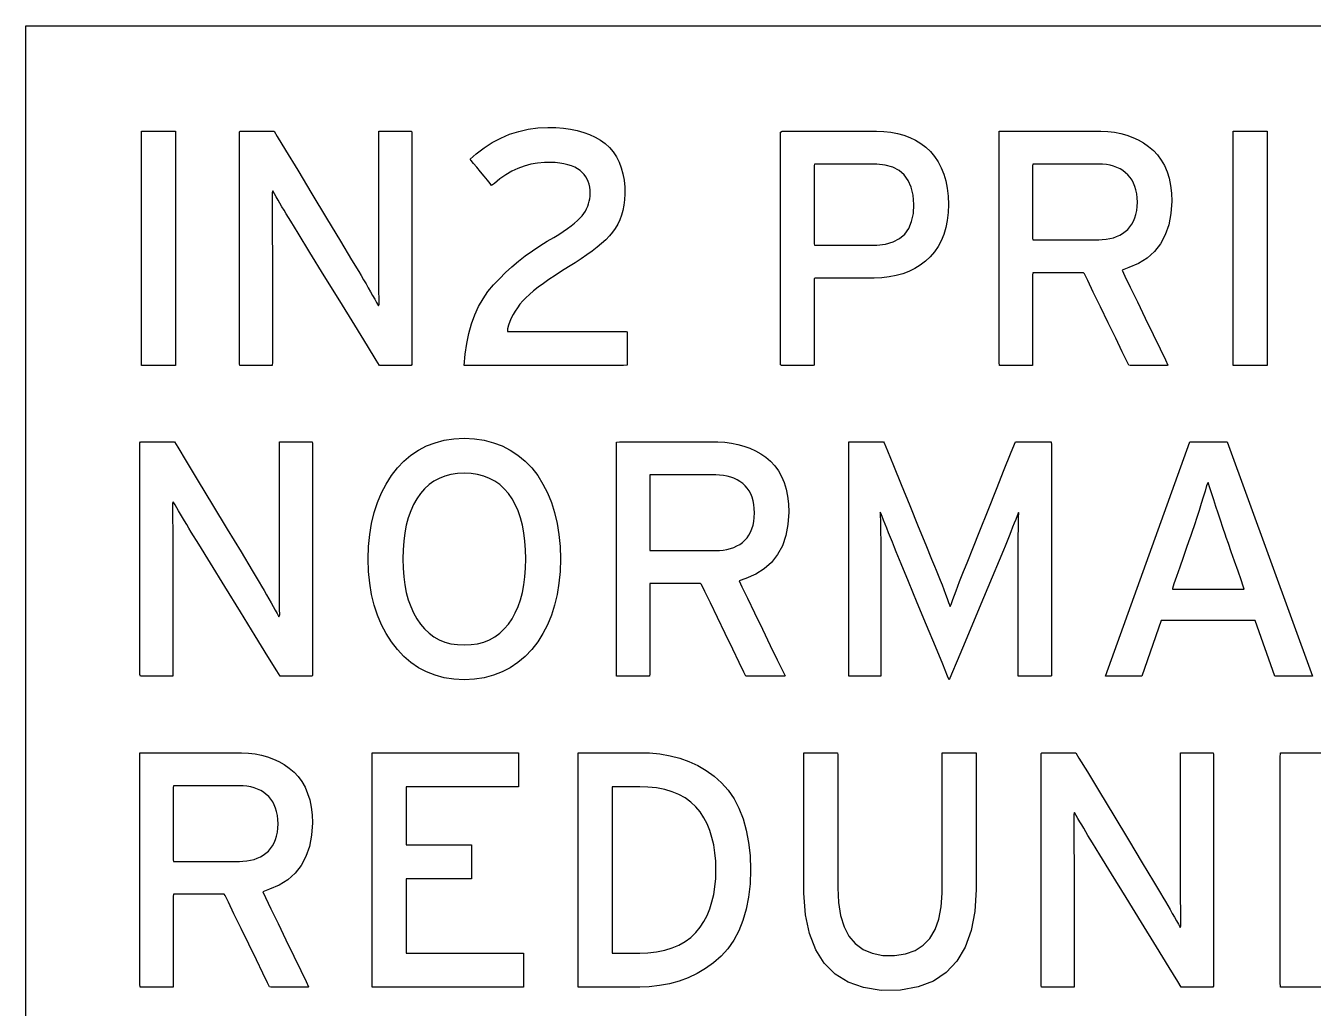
# Model space of a CAD drawing. Header units: inches. Extents: x 3.2 to 20.7, y 8 to 10.
# Drawn here: x 13.439 to 13.8128, y 9.2828 to 9.5682 of the extents above; entities that cross this region are included whole.
import ezdxf

# ---------------------------------------------------------------- set-up
doc = ezdxf.new("R2010")
doc.units = ezdxf.units.IN
doc.header["$MEASUREMENT"] = 0

msp = doc.modelspace()

# ---------------------------------------------------------------- linework, layer by layer
for points in [[(14.14851, 9.06954), (13.94413, 9.06954), (13.73129, 9.06954), (13.63491, 9.06954), (13.55228, 9.06954), (13.48867, 9.06954), (13.44938, 9.06954), (13.43901, 9.06955), (13.43901, 9.08186), (13.43901, 9.10867), (13.43901, 9.14745), (13.43901, 9.24956), (13.43901, 9.36537), (13.43901, 9.47204), (13.43901, 9.51482), (13.43901, 9.54676), (13.43901, 9.56819), (13.44177, 9.56819), (13.47107, 9.56819), (13.52795, 9.56819), (13.60688, 9.56819), (13.70236, 9.56819), (13.92088, 9.56819), (14.13941, 9.56819)], [(13.47259, 9.46955), (13.47259, 9.53757), (13.48246, 9.53757), (13.48246, 9.46955), (13.47259, 9.46955)], [(13.78956, 9.46955), (13.78956, 9.53757), (13.79942, 9.53757), (13.79942, 9.46955), (13.78956, 9.46955)], [(13.80166, 9.37927), (13.79597, 9.39541), (13.76872, 9.39541), (13.76307, 9.37927), (13.75248, 9.37927), (13.77698, 9.4473), (13.7878, 9.4473), (13.81258, 9.37927), (13.80166, 9.37927)], [(13.53962, 9.28899), (13.53962, 9.35702), (13.58209, 9.35702), (13.58209, 9.34715), (13.54949, 9.34715), (13.54949, 9.33024), (13.56841, 9.33024), (13.56841, 9.32037), (13.54949, 9.32037), (13.54949, 9.29886), (13.58351, 9.29886), (13.58351, 9.28899), (13.53962, 9.28899)], [(13.81557, 9.28899), (13.81244, 9.28899), (13.8093, 9.28899), (13.80648, 9.28899), (13.80436, 9.28899), (13.8033, 9.28899), (13.80324, 9.29037), (13.80324, 9.29629), (13.80324, 9.30561), (13.80324, 9.31698), (13.80324, 9.32903), (13.80324, 9.3404), (13.80324, 9.34972), (13.80324, 9.35564), (13.8033, 9.35702), (13.80436, 9.35702), (13.80648, 9.35702), (13.8093, 9.35702), (13.81244, 9.35702), (13.81557, 9.35702)]]:
    msp.add_lwpolyline(points)
for points in [[(13.54171, 9.46955), (13.54075, 9.4711), (13.53819, 9.47526), (13.53451, 9.48124), (13.53018, 9.48826), (13.52568, 9.49557), (13.52149, 9.50237), (13.51809, 9.50791), (13.51594, 9.5114), (13.51525, 9.51252), (13.51461, 9.51359), (13.51399, 9.51462), (13.5134, 9.51563), (13.51282, 9.51661), (13.51226, 9.51755), (13.51173, 9.51847), (13.51121, 9.51935), (13.51072, 9.52021), (13.51051, 9.51966), (13.51051, 9.51802), (13.51052, 9.51633), (13.51053, 9.51459), (13.51054, 9.5128), (13.51055, 9.51095), (13.51056, 9.50906), (13.51058, 9.50711), (13.5106, 9.5051), (13.51061, 9.50386), (13.51061, 9.50069), (13.51061, 9.49593), (13.51061, 9.4902), (13.51061, 9.48416), (13.51061, 9.47843), (13.51061, 9.47367), (13.51061, 9.4705), (13.5106, 9.46955), (13.51016, 9.46955), (13.50915, 9.46955), (13.50777, 9.46955), (13.50617, 9.46955), (13.50454, 9.46955), (13.50304, 9.46955), (13.50185, 9.46955), (13.50115, 9.46955), (13.50103, 9.47003), (13.50103, 9.47443), (13.50103, 9.48245), (13.50103, 9.49285), (13.50103, 9.5044), (13.50103, 9.51585), (13.50103, 9.52599), (13.50103, 9.53357), (13.50103, 9.53736), (13.50122, 9.53757), (13.50205, 9.53757), (13.50335, 9.53757), (13.50496, 9.53757), (13.50668, 9.53757), (13.50834, 9.53757), (13.50975, 9.53757), (13.51073, 9.53757), (13.51109, 9.53757), (13.51201, 9.53606), (13.51445, 9.53202), (13.51796, 9.5262), (13.52208, 9.51936), (13.52637, 9.51225), (13.53037, 9.50563), (13.53362, 9.50024), (13.53567, 9.49684), (13.53636, 9.49568), (13.53709, 9.49442), (13.5378, 9.4932), (13.53847, 9.49202), (13.53912, 9.49089), (13.53973, 9.4898), (13.54032, 9.48876), (13.54087, 9.48776), (13.5414, 9.4868), (13.5416, 9.48735), (13.54158, 9.48903), (13.54157, 9.49077), (13.54155, 9.49255), (13.54154, 9.49438), (13.54153, 9.49626), (13.54152, 9.49818), (13.54152, 9.50015), (13.54152, 9.50217), (13.54152, 9.50342), (13.54152, 9.50657), (13.54152, 9.51131), (13.54152, 9.51701), (13.54152, 9.52303), (13.54152, 9.52873), (13.54152, 9.53347), (13.54152, 9.53662), (13.54152, 9.53757), (13.54197, 9.53757), (13.54297, 9.53757), (13.54436, 9.53757), (13.54596, 9.53757), (13.54759, 9.53757), (13.54909, 9.53757), (13.55028, 9.53757), (13.55099, 9.53757), (13.55111, 9.5371), (13.55111, 9.53269), (13.55111, 9.52467), (13.55111, 9.51427), (13.55111, 9.50272), (13.55111, 9.49127), (13.55111, 9.48113), (13.55111, 9.47355), (13.55111, 9.46976), (13.55093, 9.46955), (13.55016, 9.46955), (13.54894, 9.46955), (13.54744, 9.46955), (13.54583, 9.46955), (13.54428, 9.46955), (13.54297, 9.46955), (13.54205, 9.46955)], [(13.56635, 9.46955), (13.56663, 9.47281), (13.56708, 9.4759), (13.56769, 9.47883), (13.56847, 9.48159), (13.56941, 9.48419), (13.57051, 9.48662), (13.57178, 9.48888), (13.57322, 9.49098), (13.57482, 9.4929), (13.57652, 9.49472), (13.5783, 9.49647), (13.58015, 9.49815), (13.58207, 9.49977), (13.58405, 9.50132), (13.58611, 9.50281), (13.58824, 9.50423), (13.59044, 9.50559), (13.59236, 9.50672), (13.59378, 9.5076), (13.59509, 9.50846), (13.59628, 9.50928), (13.59736, 9.51008), (13.59833, 9.51085), (13.59919, 9.51159), (13.59993, 9.5123), (13.60056, 9.51299), (13.60106, 9.51366), (13.60149, 9.51435), (13.60186, 9.51504), (13.60217, 9.51575), (13.60243, 9.51648), (13.60263, 9.51721), (13.60278, 9.51796), (13.60287, 9.51872), (13.6029, 9.51949), (13.60288, 9.5204), (13.60277, 9.52129), (13.6026, 9.52213), (13.60235, 9.52292), (13.60202, 9.52366), (13.60162, 9.52435), (13.60115, 9.525), (13.6006, 9.5256), (13.59998, 9.52615), (13.59924, 9.52666), (13.5984, 9.52711), (13.59746, 9.5275), (13.59642, 9.52782), (13.59528, 9.52809), (13.59404, 9.52828), (13.59271, 9.52842), (13.59127, 9.52849), (13.58959, 9.52848), (13.5876, 9.5283), (13.58565, 9.52795), (13.58376, 9.52744), (13.58192, 9.52675), (13.58013, 9.52591), (13.57839, 9.52489), (13.5767, 9.52371), (13.57507, 9.52236), (13.57428, 9.52179), (13.57383, 9.52235), (13.57306, 9.52329), (13.57209, 9.52449), (13.57102, 9.5258), (13.56997, 9.52709), (13.56906, 9.52821), (13.56838, 9.52904), (13.56806, 9.52944), (13.56978, 9.53098), (13.57207, 9.53274), (13.57446, 9.53428), (13.57693, 9.53558), (13.57949, 9.53666), (13.58213, 9.5375), (13.58486, 9.53812), (13.58768, 9.53851), (13.59058, 9.53867), (13.5929, 9.53861), (13.5951, 9.53843), (13.59718, 9.53814), (13.59915, 9.53774), (13.601, 9.53722), (13.60273, 9.53658), (13.60435, 9.53582), (13.60585, 9.53495), (13.60723, 9.53396), (13.60847, 9.53281), (13.60957, 9.53153), (13.61051, 9.53013), (13.61129, 9.52861), (13.61193, 9.52696), (13.61241, 9.52518), (13.61274, 9.52329), (13.61292, 9.52126), (13.61295, 9.51932), (13.61285, 9.51766), (13.61266, 9.51608), (13.61236, 9.51457), (13.61197, 9.51314), (13.61147, 9.51179), (13.61088, 9.51051), (13.61018, 9.50931), (13.60939, 9.50819), (13.60846, 9.50712), (13.6074, 9.50604), (13.60622, 9.50495), (13.60492, 9.50385), (13.6035, 9.50273), (13.60196, 9.5016), (13.6003, 9.50045), (13.59852, 9.49929), (13.59663, 9.49812), (13.59459, 9.49688), (13.59269, 9.49567), (13.59092, 9.49449), (13.5893, 9.49336), (13.58782, 9.49226), (13.58648, 9.4912), (13.58529, 9.49017), (13.58423, 9.48919), (13.58332, 9.48824), (13.5825, 9.48728), (13.58176, 9.4863), (13.58109, 9.48531), (13.5805, 9.48431), (13.57998, 9.48328), (13.57954, 9.48225), (13.57917, 9.4812), (13.57888, 9.48013), (13.57887, 9.47941), (13.58089, 9.47941), (13.58481, 9.47941), (13.59, 9.47941), (13.59585, 9.47941), (13.60173, 9.47941), (13.60702, 9.47941), (13.61111, 9.47941), (13.61337, 9.47941), (13.61363, 9.4793), (13.61363, 9.4786), (13.61363, 9.47739), (13.61363, 9.47587), (13.61363, 9.4742), (13.61363, 9.47256), (13.61363, 9.47112), (13.61363, 9.47007), (13.61363, 9.46957), (13.61259, 9.46955), (13.6086, 9.46955), (13.60243, 9.46955), (13.5949, 9.46955), (13.58686, 9.46955), (13.57915, 9.46955), (13.5726, 9.46955), (13.56805, 9.46955)], [(13.70695, 9.51628), (13.70685, 9.5139), (13.70659, 9.51166), (13.70616, 9.50955), (13.70557, 9.50758), (13.70482, 9.50575), (13.7039, 9.50406), (13.70283, 9.5025), (13.70159, 9.50108), (13.70021, 9.4998), (13.69872, 9.49866), (13.69713, 9.49768), (13.69544, 9.49684), (13.69364, 9.49616), (13.69173, 9.49562), (13.68971, 9.49523), (13.68759, 9.49499), (13.68537, 9.4949), (13.68459, 9.4949), (13.68296, 9.4949), (13.68055, 9.4949), (13.67767, 9.4949), (13.67467, 9.4949), (13.67186, 9.4949), (13.66959, 9.4949), (13.66818, 9.4949), (13.66789, 9.49479), (13.66789, 9.49324), (13.66789, 9.49027), (13.66789, 9.48635), (13.66789, 9.48198), (13.66789, 9.47763), (13.66789, 9.47379), (13.66789, 9.47095), (13.66789, 9.4696), (13.66766, 9.46955), (13.66681, 9.46955), (13.66549, 9.46955), (13.66389, 9.46955), (13.6622, 9.46955), (13.6606, 9.46955), (13.65928, 9.46955), (13.65843, 9.46955), (13.6582, 9.46968), (13.6582, 9.47332), (13.6582, 9.48093), (13.6582, 9.49123), (13.6582, 9.5029), (13.6582, 9.51464), (13.6582, 9.52516), (13.6582, 9.53313), (13.6582, 9.53727), (13.65868, 9.53757), (13.66093, 9.53757), (13.66457, 9.53757), (13.66906, 9.53757), (13.67386, 9.53757), (13.67847, 9.53757), (13.68234, 9.53757), (13.68495, 9.53757), (13.68602, 9.53757), (13.68814, 9.53749), (13.69016, 9.53726), (13.6921, 9.53688), (13.69393, 9.53637), (13.69567, 9.53571), (13.69731, 9.53491), (13.69886, 9.53396), (13.70031, 9.53288), (13.70167, 9.53163), (13.70289, 9.53022), (13.70395, 9.52866), (13.70485, 9.52696), (13.70559, 9.52512), (13.70617, 9.52312), (13.70659, 9.52099), (13.70685, 9.51871)], [(13.77176, 9.51723), (13.7715, 9.51362), (13.77088, 9.51036), (13.76987, 9.50743), (13.7685, 9.50485), (13.76675, 9.50261), (13.76463, 9.50071), (13.76213, 9.49916), (13.75926, 9.49795), (13.75731, 9.49721), (13.75814, 9.49549), (13.75971, 9.49224), (13.76178, 9.48798), (13.76408, 9.48323), (13.76637, 9.4785), (13.76839, 9.47431), (13.76991, 9.47118), (13.77066, 9.46963), (13.77047, 9.46955), (13.76951, 9.46955), (13.768, 9.46955), (13.76616, 9.46955), (13.76419, 9.46955), (13.7623, 9.46955), (13.76072, 9.46955), (13.75964, 9.46955), (13.75929, 9.46956), (13.75872, 9.47073), (13.75737, 9.47352), (13.75547, 9.47742), (13.75328, 9.48194), (13.75103, 9.48658), (13.74898, 9.49083), (13.74735, 9.49419), (13.74639, 9.49616), (13.74612, 9.49646), (13.74512, 9.49646), (13.74332, 9.49646), (13.741, 9.49646), (13.73844, 9.49646), (13.73592, 9.49646), (13.73372, 9.49646), (13.73211, 9.49646), (13.73137, 9.49646), (13.73135, 9.49579), (13.73135, 9.49339), (13.73135, 9.48974), (13.73135, 9.48533), (13.73135, 9.48068), (13.73135, 9.47628), (13.73135, 9.47262), (13.73135, 9.47023), (13.73134, 9.46955), (13.73086, 9.46955), (13.72981, 9.46955), (13.72838, 9.46955), (13.72674, 9.46955), (13.72508, 9.46955), (13.72358, 9.46955), (13.72241, 9.46955), (13.72176, 9.46955), (13.72168, 9.47033), (13.72168, 9.4753), (13.72168, 9.48379), (13.72168, 9.49453), (13.72168, 9.50624), (13.72168, 9.51767), (13.72168, 9.52754), (13.72168, 9.53459), (13.72168, 9.53755), (13.72257, 9.53757), (13.72529, 9.53757), (13.7293, 9.53757), (13.73408, 9.53757), (13.73907, 9.53757), (13.74375, 9.53757), (13.74756, 9.53757), (13.74999, 9.53757), (13.75113, 9.53757), (13.75315, 9.53747), (13.75509, 9.53724), (13.75694, 9.53688), (13.75872, 9.53639), (13.76042, 9.53577), (13.76204, 9.53501), (13.76357, 9.53413), (13.76503, 9.53313), (13.76641, 9.53197), (13.76765, 9.53065), (13.76872, 9.52918), (13.76963, 9.52757), (13.77038, 9.5258), (13.77096, 9.52388), (13.77139, 9.52182), (13.77165, 9.5196)], [(13.6969, 9.51628), (13.69667, 9.51894), (13.69612, 9.52126), (13.69525, 9.52323), (13.69407, 9.52487), (13.69256, 9.52616), (13.69073, 9.52711), (13.68858, 9.52771), (13.68612, 9.52797), (13.68511, 9.52799), (13.6834, 9.52799), (13.68081, 9.52799), (13.67771, 9.52799), (13.67449, 9.52799), (13.67155, 9.52799), (13.66926, 9.52799), (13.66801, 9.52799), (13.66789, 9.52763), (13.66789, 9.52565), (13.66789, 9.52239), (13.66789, 9.51837), (13.66789, 9.51409), (13.66789, 9.51007), (13.66789, 9.50682), (13.66789, 9.50484), (13.66801, 9.50448), (13.66926, 9.50448), (13.67155, 9.50448), (13.67449, 9.50448), (13.67771, 9.50448), (13.68081, 9.50448), (13.6834, 9.50448), (13.68511, 9.50448), (13.68613, 9.5045), (13.68866, 9.50478), (13.69084, 9.50541), (13.69269, 9.50637), (13.69421, 9.50767), (13.69539, 9.50932), (13.69623, 9.5113), (13.69673, 9.51362)], [(13.76179, 9.51694), (13.76173, 9.5182), (13.76159, 9.51939), (13.76136, 9.52049), (13.76106, 9.52152), (13.76068, 9.52247), (13.76022, 9.52334), (13.75967, 9.52413), (13.75905, 9.52485), (13.75835, 9.5255), (13.75757, 9.5261), (13.75673, 9.52661), (13.75583, 9.52704), (13.75487, 9.52739), (13.75384, 9.52766), (13.75276, 9.52785), (13.75161, 9.52796), (13.75055, 9.52799), (13.74961, 9.52799), (13.74747, 9.52799), (13.74455, 9.52799), (13.7412, 9.52799), (13.73784, 9.52799), (13.73482, 9.52799), (13.73256, 9.52799), (13.73141, 9.52799), (13.73135, 9.52754), (13.73135, 9.52563), (13.73135, 9.52263), (13.73135, 9.51896), (13.73135, 9.51507), (13.73135, 9.51141), (13.73135, 9.5084), (13.73135, 9.50649), (13.73141, 9.50605), (13.73256, 9.50605), (13.73482, 9.50605), (13.73784, 9.50605), (13.7412, 9.50605), (13.74455, 9.50605), (13.74747, 9.50605), (13.74961, 9.50605), (13.75055, 9.50605), (13.75159, 9.50607), (13.75272, 9.50618), (13.75379, 9.50636), (13.7548, 9.50661), (13.75575, 9.50695), (13.75664, 9.50736), (13.75748, 9.50784), (13.75825, 9.5084), (13.75897, 9.50904), (13.75961, 9.50974), (13.76017, 9.51053), (13.76065, 9.5114), (13.76104, 9.51235), (13.76135, 9.51338), (13.76158, 9.51448), (13.76173, 9.51567)], [(13.51284, 9.37927), (13.51189, 9.38083), (13.50933, 9.38498), (13.50565, 9.39096), (13.50132, 9.39798), (13.49682, 9.40529), (13.49263, 9.41209), (13.48922, 9.41763), (13.48707, 9.42112), (13.48639, 9.42224), (13.48575, 9.42331), (13.48513, 9.42435), (13.48453, 9.42535), (13.48396, 9.42633), (13.4834, 9.42728), (13.48287, 9.42819), (13.48235, 9.42908), (13.48185, 9.42993), (13.48165, 9.42938), (13.48165, 9.42774), (13.48166, 9.42606), (13.48166, 9.42431), (13.48167, 9.42252), (13.48169, 9.42068), (13.4817, 9.41878), (13.48172, 9.41683), (13.48174, 9.41482), (13.48174, 9.41358), (13.48174, 9.41041), (13.48174, 9.40565), (13.48174, 9.39992), (13.48174, 9.39388), (13.48174, 9.38816), (13.48174, 9.38339), (13.48174, 9.38023), (13.48174, 9.37927), (13.48129, 9.37927), (13.48029, 9.37927), (13.47891, 9.37927), (13.47731, 9.37927), (13.47567, 9.37927), (13.47418, 9.37927), (13.47299, 9.37927), (13.47229, 9.37927), (13.47217, 9.37975), (13.47217, 9.38416), (13.47217, 9.39218), (13.47217, 9.40257), (13.47217, 9.41412), (13.47217, 9.42558), (13.47217, 9.43571), (13.47217, 9.44329), (13.47217, 9.44708), (13.47236, 9.4473), (13.47318, 9.4473), (13.47449, 9.4473), (13.47609, 9.4473), (13.47782, 9.4473), (13.47947, 9.4473), (13.48088, 9.4473), (13.48186, 9.4473), (13.48223, 9.4473), (13.48315, 9.44578), (13.48558, 9.44174), (13.48909, 9.43592), (13.49322, 9.42908), (13.49751, 9.42197), (13.50151, 9.41535), (13.50476, 9.40996), (13.50681, 9.40656), (13.5075, 9.4054), (13.50823, 9.40414), (13.50894, 9.40292), (13.50961, 9.40174), (13.51026, 9.40061), (13.51087, 9.39953), (13.51146, 9.39848), (13.51201, 9.39748), (13.51253, 9.39653), (13.51274, 9.39707), (13.51272, 9.39876), (13.51271, 9.40049), (13.51269, 9.40227), (13.51268, 9.4041), (13.51267, 9.40598), (13.51266, 9.4079), (13.51266, 9.40988), (13.51265, 9.4119), (13.51265, 9.41314), (13.51265, 9.41629), (13.51265, 9.42104), (13.51265, 9.42673), (13.51265, 9.43275), (13.51265, 9.43845), (13.51265, 9.44319), (13.51265, 9.44634), (13.51266, 9.4473), (13.51311, 9.4473), (13.51411, 9.4473), (13.5155, 9.4473), (13.5171, 9.4473), (13.51873, 9.4473), (13.52023, 9.4473), (13.52142, 9.4473), (13.52213, 9.4473), (13.52224, 9.44682), (13.52224, 9.44241), (13.52224, 9.43439), (13.52224, 9.42399), (13.52224, 9.41245), (13.52224, 9.40099), (13.52224, 9.39086), (13.52224, 9.38328), (13.52224, 9.37948), (13.52206, 9.37927), (13.5213, 9.37927), (13.52008, 9.37927), (13.51858, 9.37927), (13.51697, 9.37927), (13.51542, 9.37927), (13.5141, 9.37927), (13.51319, 9.37927)], [(13.59425, 9.41331), (13.59413, 9.40968), (13.59381, 9.40624), (13.59329, 9.40297), (13.59256, 9.39987), (13.59164, 9.39695), (13.59051, 9.3942), (13.58918, 9.39163), (13.58765, 9.38923), (13.58591, 9.38699), (13.58399, 9.38498), (13.58192, 9.38322), (13.5797, 9.38173), (13.57733, 9.38049), (13.5748, 9.37952), (13.57212, 9.37881), (13.56928, 9.37836), (13.5663, 9.37818), (13.56334, 9.37836), (13.56053, 9.37881), (13.55788, 9.37952), (13.55538, 9.38049), (13.55304, 9.38173), (13.55086, 9.38322), (13.54883, 9.38498), (13.54695, 9.38699), (13.54521, 9.38923), (13.54364, 9.39163), (13.54228, 9.3942), (13.54112, 9.39695), (13.54017, 9.39987), (13.53943, 9.40297), (13.53889, 9.40624), (13.53856, 9.40968), (13.53844, 9.41331), (13.53856, 9.41693), (13.53889, 9.42038), (13.53943, 9.42366), (13.54017, 9.42677), (13.54112, 9.42971), (13.54228, 9.43248), (13.54364, 9.43508), (13.54521, 9.43751), (13.54695, 9.43975), (13.54883, 9.44173), (13.55086, 9.44346), (13.55304, 9.44493), (13.55538, 9.44614), (13.55788, 9.44709), (13.56053, 9.44778), (13.56334, 9.44821), (13.5663, 9.44839), (13.56928, 9.44821), (13.57212, 9.44778), (13.5748, 9.44709), (13.57733, 9.44614), (13.5797, 9.44493), (13.58192, 9.44346), (13.58399, 9.44173), (13.58591, 9.43975), (13.58765, 9.43751), (13.58918, 9.43508), (13.59051, 9.43248), (13.59164, 9.42971), (13.59256, 9.42677), (13.59329, 9.42366), (13.59381, 9.42038), (13.59413, 9.41693)], [(13.66058, 9.42695), (13.66032, 9.42334), (13.6597, 9.42008), (13.6587, 9.41715), (13.65732, 9.41457), (13.65557, 9.41233), (13.65345, 9.41043), (13.65095, 9.40888), (13.64808, 9.40767), (13.64613, 9.40693), (13.64696, 9.40521), (13.64854, 9.40197), (13.6506, 9.39771), (13.6529, 9.39295), (13.65519, 9.38822), (13.65721, 9.38403), (13.65873, 9.3809), (13.65948, 9.37935), (13.65929, 9.37927), (13.65833, 9.37927), (13.65682, 9.37927), (13.65498, 9.37927), (13.65301, 9.37927), (13.65112, 9.37927), (13.64954, 9.37927), (13.64846, 9.37927), (13.64811, 9.37928), (13.64754, 9.38045), (13.64619, 9.38324), (13.64429, 9.38715), (13.6421, 9.39167), (13.63986, 9.3963), (13.6378, 9.40055), (13.63617, 9.40391), (13.63521, 9.40588), (13.63494, 9.40619), (13.63394, 9.40619), (13.63214, 9.40619), (13.62982, 9.40619), (13.62726, 9.40619), (13.62475, 9.40619), (13.62254, 9.40619), (13.62093, 9.40619), (13.62019, 9.40619), (13.62017, 9.40551), (13.62017, 9.40311), (13.62017, 9.39946), (13.62017, 9.39506), (13.62017, 9.3904), (13.62017, 9.386), (13.62017, 9.38235), (13.62017, 9.37995), (13.62016, 9.37927), (13.61968, 9.37927), (13.61863, 9.37927), (13.6172, 9.37927), (13.61556, 9.37927), (13.6139, 9.37927), (13.6124, 9.37927), (13.61123, 9.37927), (13.61058, 9.37927), (13.6105, 9.38005), (13.6105, 9.38503), (13.6105, 9.39351), (13.6105, 9.40425), (13.6105, 9.41597), (13.6105, 9.42739), (13.6105, 9.43727), (13.6105, 9.44431), (13.6105, 9.44727), (13.61139, 9.4473), (13.61411, 9.4473), (13.61813, 9.4473), (13.6229, 9.4473), (13.62789, 9.4473), (13.63257, 9.4473), (13.63639, 9.4473), (13.63881, 9.4473), (13.63995, 9.44729), (13.64197, 9.44719), (13.64391, 9.44696), (13.64576, 9.4466), (13.64754, 9.44611), (13.64924, 9.44549), (13.65086, 9.44474), (13.6524, 9.44386), (13.65385, 9.44285), (13.65523, 9.44169), (13.65647, 9.44037), (13.65754, 9.43891), (13.65845, 9.43729), (13.6592, 9.43552), (13.65978, 9.43361), (13.66021, 9.43154), (13.66047, 9.42932)], [(13.72717, 9.37924), (13.72717, 9.38053), (13.72717, 9.38399), (13.72717, 9.38898), (13.72717, 9.39485), (13.72717, 9.40097), (13.72717, 9.4067), (13.72717, 9.4114), (13.72717, 9.41444), (13.72717, 9.41561), (13.72718, 9.41727), (13.72719, 9.41886), (13.7272, 9.42035), (13.72722, 9.42177), (13.72724, 9.42311), (13.72727, 9.42437), (13.7273, 9.42554), (13.72734, 9.42663), (13.72721, 9.4268), (13.72685, 9.42584), (13.72645, 9.42481), (13.72601, 9.42369), (13.72555, 9.42251), (13.72504, 9.42124), (13.72451, 9.4199), (13.72394, 9.41848), (13.72334, 9.41699), (13.72287, 9.41585), (13.72162, 9.41286), (13.7196, 9.40802), (13.71709, 9.40201), (13.71437, 9.39551), (13.71173, 9.3892), (13.70946, 9.38376), (13.70783, 9.37986), (13.70713, 9.3782), (13.70667, 9.37928), (13.70524, 9.38273), (13.70311, 9.38789), (13.70056, 9.39407), (13.69787, 9.40058), (13.69531, 9.40676), (13.69318, 9.41192), (13.69175, 9.41538), (13.69123, 9.41665), (13.69063, 9.41816), (13.69006, 9.41959), (13.68953, 9.42095), (13.68902, 9.42223), (13.68855, 9.42344), (13.6881, 9.42456), (13.68769, 9.42562), (13.6873, 9.42659), (13.68708, 9.42686), (13.68712, 9.42579), (13.68715, 9.42463), (13.68718, 9.4234), (13.68721, 9.42208), (13.68723, 9.42068), (13.68724, 9.4192), (13.68725, 9.41763), (13.68726, 9.41599), (13.68726, 9.41482), (13.68726, 9.41224), (13.68726, 9.40786), (13.68726, 9.4023), (13.68726, 9.39621), (13.68726, 9.39023), (13.68726, 9.38499), (13.68726, 9.38114), (13.68726, 9.3793), (13.68705, 9.37924), (13.68627, 9.37924), (13.68505, 9.37924), (13.68357, 9.37924), (13.68199, 9.37924), (13.68047, 9.37924), (13.67918, 9.37924), (13.67829, 9.37924), (13.67795, 9.37924), (13.67795, 9.38168), (13.67795, 9.38823), (13.67795, 9.39765), (13.67795, 9.40876), (13.67795, 9.42033), (13.67795, 9.43116), (13.67795, 9.44005), (13.67795, 9.44579), (13.67797, 9.4473), (13.67849, 9.4473), (13.67958, 9.4473), (13.68107, 9.4473), (13.68276, 9.4473), (13.68449, 9.4473), (13.68606, 9.4473), (13.6873, 9.4473), (13.68803, 9.4473), (13.68826, 9.44703), (13.68922, 9.44468), (13.69095, 9.44043), (13.69318, 9.43493), (13.69567, 9.42883), (13.69814, 9.42276), (13.70033, 9.41737), (13.70199, 9.4133), (13.70285, 9.4112), (13.70333, 9.41005), (13.70393, 9.40858), (13.70451, 9.40716), (13.70506, 9.40577), (13.70558, 9.40443), (13.70607, 9.40313), (13.70653, 9.40187), (13.70696, 9.40066), (13.70737, 9.39948), (13.70776, 9.40038), (13.70819, 9.40157), (13.70864, 9.40281), (13.70912, 9.40409), (13.70963, 9.40542), (13.71016, 9.4068), (13.71072, 9.40823), (13.71131, 9.4097), (13.71187, 9.41107), (13.7125, 9.41264), (13.71397, 9.41633), (13.71602, 9.42148), (13.71841, 9.42745), (13.72087, 9.43361), (13.72314, 9.43929), (13.72496, 9.44387), (13.72609, 9.4467), (13.72638, 9.4473), (13.72699, 9.4473), (13.72817, 9.4473), (13.72973, 9.4473), (13.73149, 9.4473), (13.73327, 9.4473), (13.73486, 9.4473), (13.7361, 9.4473), (13.73678, 9.4473), (13.73686, 9.44651), (13.73686, 9.44164), (13.73686, 9.43335), (13.73686, 9.42284), (13.73686, 9.41133), (13.73686, 9.40002), (13.73686, 9.39011), (13.73686, 9.38283), (13.73686, 9.37936), (13.73664, 9.37924), (13.73583, 9.37924), (13.73456, 9.37924), (13.73302, 9.37924), (13.73137, 9.37924), (13.72979, 9.37924), (13.72845, 9.37924), (13.72752, 9.37924)], [(13.5842, 9.41331), (13.58414, 9.41598), (13.58395, 9.41851), (13.58364, 9.42091), (13.5832, 9.42317), (13.58264, 9.42529), (13.58195, 9.42727), (13.58114, 9.42911), (13.5802, 9.43082), (13.57913, 9.43236), (13.57794, 9.43372), (13.57663, 9.4349), (13.57521, 9.4359), (13.57366, 9.43672), (13.572, 9.43736), (13.57022, 9.43783), (13.56832, 9.43812), (13.5663, 9.43823), (13.56432, 9.43812), (13.56245, 9.43783), (13.5607, 9.43736), (13.55906, 9.43672), (13.55754, 9.4359), (13.55612, 9.4349), (13.55482, 9.43372), (13.55364, 9.43236), (13.55256, 9.43082), (13.55161, 9.42911), (13.55078, 9.42727), (13.55008, 9.42529), (13.54951, 9.42317), (13.54906, 9.42091), (13.54874, 9.41851), (13.54855, 9.41598), (13.54849, 9.41331), (13.54855, 9.41067), (13.54874, 9.40816), (13.54906, 9.40579), (13.54951, 9.40356), (13.55008, 9.40146), (13.55078, 9.39949), (13.55161, 9.39767), (13.55256, 9.39597), (13.55364, 9.3944), (13.55482, 9.39298), (13.55612, 9.39174), (13.55754, 9.3907), (13.55906, 9.38985), (13.5607, 9.38918), (13.56245, 9.38871), (13.56432, 9.38843), (13.5663, 9.38833), (13.56832, 9.38843), (13.57022, 9.38871), (13.572, 9.38918), (13.57366, 9.38985), (13.57521, 9.3907), (13.57663, 9.39174), (13.57794, 9.39298), (13.57913, 9.3944), (13.5802, 9.39597), (13.58114, 9.39767), (13.58195, 9.39949), (13.58264, 9.40146), (13.5832, 9.40356), (13.58364, 9.40579), (13.58395, 9.40816), (13.58414, 9.41067)], [(13.65061, 9.42667), (13.65055, 9.42793), (13.65041, 9.42911), (13.65018, 9.43021), (13.64988, 9.43124), (13.6495, 9.43219), (13.64904, 9.43306), (13.6485, 9.43385), (13.64787, 9.43457), (13.64717, 9.43523), (13.64639, 9.43582), (13.64555, 9.43633), (13.64465, 9.43676), (13.64369, 9.43711), (13.64266, 9.43738), (13.64158, 9.43757), (13.64043, 9.43768), (13.63937, 9.43771), (13.63843, 9.43771), (13.6363, 9.43771), (13.63337, 9.43771), (13.63003, 9.43771), (13.62666, 9.43771), (13.62364, 9.43771), (13.62138, 9.43771), (13.62024, 9.43771), (13.62017, 9.43726), (13.62017, 9.43535), (13.62017, 9.43235), (13.62017, 9.42868), (13.62017, 9.4248), (13.62017, 9.42113), (13.62017, 9.41812), (13.62017, 9.41621), (13.62024, 9.41577), (13.62138, 9.41577), (13.62364, 9.41577), (13.62666, 9.41577), (13.63003, 9.41577), (13.63337, 9.41577), (13.6363, 9.41577), (13.63843, 9.41577), (13.63937, 9.41577), (13.64041, 9.4158), (13.64154, 9.4159), (13.64261, 9.41608), (13.64362, 9.41634), (13.64457, 9.41667), (13.64547, 9.41708), (13.6463, 9.41756), (13.64707, 9.41813), (13.64779, 9.41876), (13.64843, 9.41947), (13.64899, 9.42025), (13.64947, 9.42112), (13.64986, 9.42207), (13.65017, 9.4231), (13.6504, 9.42421), (13.65055, 9.4254)], [(13.78738, 9.42018), (13.78662, 9.42242), (13.7859, 9.42457), (13.78521, 9.42662), (13.78456, 9.42859), (13.78395, 9.43046), (13.78338, 9.43225), (13.78285, 9.43394), (13.78235, 9.43555), (13.78189, 9.43461), (13.78141, 9.43296), (13.78088, 9.43122), (13.7803, 9.42938), (13.77969, 9.42743), (13.77903, 9.42539), (13.77832, 9.42325), (13.77757, 9.42101), (13.77718, 9.41985), (13.77672, 9.41854), (13.77597, 9.41639), (13.77505, 9.41372), (13.77406, 9.41089), (13.77314, 9.40822), (13.77239, 9.40607), (13.77193, 9.40476), (13.772, 9.40452), (13.77348, 9.40452), (13.77619, 9.40452), (13.77968, 9.40452), (13.78349, 9.40452), (13.78716, 9.40452), (13.79024, 9.40452), (13.79227, 9.40452), (13.79282, 9.40455), (13.79252, 9.40543), (13.79187, 9.4073), (13.79099, 9.40981), (13.79001, 9.41264), (13.78904, 9.41543), (13.7882, 9.41784), (13.7876, 9.41954)], [(13.52224, 9.33667), (13.52199, 9.33307), (13.52136, 9.3298), (13.52036, 9.32688), (13.51899, 9.32429), (13.51724, 9.32205), (13.51512, 9.32016), (13.51262, 9.3186), (13.50975, 9.31739), (13.5078, 9.31665), (13.50863, 9.31494), (13.5102, 9.31169), (13.51226, 9.30743), (13.51456, 9.30268), (13.51685, 9.29794), (13.51888, 9.29376), (13.5204, 9.29063), (13.52115, 9.28907), (13.52096, 9.28899), (13.52, 9.28899), (13.51849, 9.28899), (13.51665, 9.28899), (13.51467, 9.28899), (13.51279, 9.28899), (13.5112, 9.28899), (13.51013, 9.28899), (13.50977, 9.289), (13.50921, 9.29017), (13.50785, 9.29296), (13.50596, 9.29687), (13.50377, 9.30139), (13.50152, 9.30602), (13.49946, 9.31027), (13.49783, 9.31363), (13.49688, 9.3156), (13.49661, 9.31591), (13.49561, 9.31591), (13.49381, 9.31591), (13.49149, 9.31591), (13.48893, 9.31591), (13.48641, 9.31591), (13.48421, 9.31591), (13.4826, 9.31591), (13.48186, 9.31591), (13.48184, 9.31523), (13.48184, 9.31283), (13.48184, 9.30918), (13.48184, 9.30478), (13.48184, 9.30012), (13.48184, 9.29572), (13.48184, 9.29207), (13.48184, 9.28967), (13.48183, 9.28899), (13.48134, 9.28899), (13.4803, 9.28899), (13.47887, 9.28899), (13.47723, 9.28899), (13.47557, 9.28899), (13.47407, 9.28899), (13.4729, 9.28899), (13.47225, 9.28899), (13.47217, 9.28977), (13.47217, 9.29475), (13.47217, 9.30324), (13.47217, 9.31397), (13.47217, 9.32569), (13.47217, 9.33712), (13.47217, 9.34699), (13.47217, 9.35404), (13.47217, 9.357), (13.47306, 9.35702), (13.47578, 9.35702), (13.47979, 9.35702), (13.48457, 9.35702), (13.48956, 9.35702), (13.49423, 9.35702), (13.49805, 9.35702), (13.50048, 9.35702), (13.50162, 9.35701), (13.50364, 9.35691), (13.50557, 9.35668), (13.50743, 9.35632), (13.50921, 9.35583), (13.51091, 9.35521), (13.51252, 9.35446), (13.51406, 9.35358), (13.51552, 9.35257), (13.5169, 9.35141), (13.51813, 9.3501), (13.51921, 9.34863), (13.52012, 9.34701), (13.52086, 9.34524), (13.52145, 9.34333), (13.52188, 9.34126), (13.52214, 9.33904)], [(13.64947, 9.323), (13.6493, 9.31892), (13.64887, 9.3151), (13.64818, 9.31156), (13.64723, 9.30829), (13.64603, 9.30529), (13.64457, 9.30256), (13.64286, 9.3001), (13.64088, 9.29791), (13.63869, 9.296), (13.63637, 9.29433), (13.63394, 9.29288), (13.63139, 9.29167), (13.62872, 9.29068), (13.62594, 9.28992), (13.62304, 9.28938), (13.62003, 9.28908), (13.61733, 9.28899), (13.61645, 9.28899), (13.61446, 9.28899), (13.61172, 9.28899), (13.6086, 9.28899), (13.60545, 9.28899), (13.60264, 9.28899), (13.60052, 9.28899), (13.59945, 9.28899), (13.59939, 9.29037), (13.59939, 9.29629), (13.59939, 9.30561), (13.59939, 9.31698), (13.59939, 9.32903), (13.59939, 9.3404), (13.59939, 9.34972), (13.59939, 9.35564), (13.59945, 9.35702), (13.60052, 9.35702), (13.60264, 9.35702), (13.60545, 9.35702), (13.6086, 9.35702), (13.61172, 9.35702), (13.61446, 9.35702), (13.61645, 9.35702), (13.61733, 9.35702), (13.62008, 9.35696), (13.62315, 9.35669), (13.62609, 9.35618), (13.6289, 9.35545), (13.63158, 9.35448), (13.63414, 9.35329), (13.63657, 9.35187), (13.63888, 9.35022), (13.64104, 9.34832), (13.64298, 9.34613), (13.64466, 9.34365), (13.64609, 9.34091), (13.64727, 9.33788), (13.6482, 9.33457), (13.64888, 9.33099), (13.6493, 9.32714)], [(13.71498, 9.31735), (13.71459, 9.31096), (13.71352, 9.30536), (13.71179, 9.30054), (13.70938, 9.29649), (13.7063, 9.29322), (13.70255, 9.29073), (13.69813, 9.28902), (13.69304, 9.28809), (13.68742, 9.288), (13.68228, 9.2888), (13.67781, 9.29038), (13.674, 9.29274), (13.67085, 9.29588), (13.66837, 9.2998), (13.66656, 9.30449), (13.66541, 9.30997), (13.66492, 9.31623), (13.6649, 9.31853), (13.6649, 9.32203), (13.6649, 9.32739), (13.6649, 9.33387), (13.6649, 9.34072), (13.6649, 9.3472), (13.6649, 9.35256), (13.6649, 9.35606), (13.66492, 9.35702), (13.66543, 9.35702), (13.66651, 9.35702), (13.66798, 9.35702), (13.66966, 9.35702), (13.67136, 9.35702), (13.67289, 9.35702), (13.67406, 9.35702), (13.6747, 9.35702), (13.67476, 9.35647), (13.67476, 9.35345), (13.67476, 9.34844), (13.67476, 9.34216), (13.67476, 9.33537), (13.67476, 9.3288), (13.67476, 9.32319), (13.67476, 9.31928), (13.67476, 9.31781), (13.67497, 9.31351), (13.67558, 9.30974), (13.6766, 9.3065), (13.67803, 9.30378), (13.67986, 9.30158), (13.68211, 9.29992), (13.68476, 9.29878), (13.68782, 9.29817), (13.69124, 9.29811), (13.69444, 9.2986), (13.69722, 9.2996), (13.69958, 9.30111), (13.70152, 9.30312), (13.70304, 9.30565), (13.70415, 9.30868), (13.70483, 9.31223), (13.7051, 9.31628), (13.70511, 9.31812), (13.70511, 9.32166), (13.70511, 9.32708), (13.70511, 9.33362), (13.70511, 9.34055), (13.70511, 9.34709), (13.70511, 9.35251), (13.70511, 9.35605), (13.70512, 9.35702), (13.70563, 9.35702), (13.70671, 9.35702), (13.70819, 9.35702), (13.70987, 9.35702), (13.71157, 9.35702), (13.7131, 9.35702), (13.71428, 9.35702), (13.71492, 9.35702), (13.71498, 9.35647), (13.71498, 9.35341), (13.71498, 9.34833), (13.71498, 9.34198), (13.71498, 9.33511), (13.71498, 9.32846), (13.71498, 9.32279), (13.71498, 9.31883)], [(13.77451, 9.28899), (13.77355, 9.29055), (13.77099, 9.2947), (13.76731, 9.30068), (13.76298, 9.30771), (13.75849, 9.31501), (13.7543, 9.32182), (13.75089, 9.32735), (13.74874, 9.33084), (13.74805, 9.33197), (13.74741, 9.33303), (13.7468, 9.33407), (13.7462, 9.33508), (13.74562, 9.33605), (13.74507, 9.337), (13.74453, 9.33791), (13.74401, 9.3388), (13.74352, 9.33965), (13.74331, 9.3391), (13.74332, 9.33747), (13.74332, 9.33578), (13.74333, 9.33404), (13.74334, 9.33224), (13.74335, 9.3304), (13.74337, 9.3285), (13.74338, 9.32655), (13.7434, 9.32455), (13.74341, 9.3233), (13.74341, 9.32013), (13.74341, 9.31537), (13.74341, 9.30965), (13.74341, 9.3036), (13.74341, 9.29788), (13.74341, 9.29311), (13.74341, 9.28995), (13.7434, 9.28899), (13.74296, 9.28899), (13.74196, 9.28899), (13.74057, 9.28899), (13.73897, 9.28899), (13.73734, 9.28899), (13.73584, 9.28899), (13.73465, 9.28899), (13.73395, 9.28899), (13.73383, 9.28947), (13.73383, 9.29388), (13.73383, 9.3019), (13.73383, 9.3123), (13.73383, 9.32384), (13.73383, 9.3353), (13.73383, 9.34543), (13.73383, 9.35301), (13.73383, 9.3568), (13.73402, 9.35702), (13.73485, 9.35702), (13.73615, 9.35702), (13.73776, 9.35702), (13.73948, 9.35702), (13.74114, 9.35702), (13.74255, 9.35702), (13.74353, 9.35702), (13.7439, 9.35702), (13.74481, 9.3555), (13.74725, 9.35146), (13.75076, 9.34564), (13.75489, 9.3388), (13.75917, 9.3317), (13.76317, 9.32507), (13.76642, 9.31968), (13.76847, 9.31629), (13.76916, 9.31513), (13.7699, 9.31386), (13.7706, 9.31264), (13.77128, 9.31147), (13.77192, 9.31034), (13.77254, 9.30925), (13.77312, 9.3082), (13.77368, 9.3072), (13.7742, 9.30625), (13.7744, 9.30679), (13.77439, 9.30848), (13.77437, 9.31021), (13.77436, 9.31199), (13.77434, 9.31382), (13.77433, 9.3157), (13.77433, 9.31763), (13.77432, 9.3196), (13.77432, 9.32162), (13.77432, 9.32286), (13.77432, 9.32601), (13.77432, 9.33076), (13.77432, 9.33646), (13.77432, 9.34247), (13.77432, 9.34817), (13.77432, 9.35292), (13.77432, 9.35607), (13.77433, 9.35702), (13.77477, 9.35702), (13.77577, 9.35702), (13.77716, 9.35702), (13.77876, 9.35702), (13.7804, 9.35702), (13.7819, 9.35702), (13.78309, 9.35702), (13.78379, 9.35702), (13.78391, 9.35654), (13.78391, 9.35213), (13.78391, 9.34411), (13.78391, 9.33371), (13.78391, 9.32217), (13.78391, 9.31071), (13.78391, 9.30058), (13.78391, 9.293), (13.78391, 9.28921), (13.78373, 9.28899), (13.78296, 9.28899), (13.78174, 9.28899), (13.78024, 9.28899), (13.77863, 9.28899), (13.77708, 9.28899), (13.77577, 9.28899), (13.77485, 9.28899)], [(13.51227, 9.33639), (13.51221, 9.33765), (13.51207, 9.33883), (13.51185, 9.33993), (13.51155, 9.34096), (13.51117, 9.34191), (13.5107, 9.34278), (13.51016, 9.34358), (13.50954, 9.34429), (13.50883, 9.34495), (13.50806, 9.34554), (13.50722, 9.34605), (13.50632, 9.34648), (13.50536, 9.34683), (13.50433, 9.3471), (13.50324, 9.34729), (13.50209, 9.3474), (13.50104, 9.34743), (13.50009, 9.34743), (13.49796, 9.34743), (13.49503, 9.34743), (13.49169, 9.34743), (13.48832, 9.34743), (13.48531, 9.34743), (13.48304, 9.34743), (13.4819, 9.34743), (13.48184, 9.34698), (13.48184, 9.34508), (13.48184, 9.34207), (13.48184, 9.3384), (13.48184, 9.33452), (13.48184, 9.33085), (13.48184, 9.32784), (13.48184, 9.32594), (13.4819, 9.32549), (13.48304, 9.32549), (13.48531, 9.32549), (13.48832, 9.32549), (13.49169, 9.32549), (13.49503, 9.32549), (13.49796, 9.32549), (13.50009, 9.32549), (13.50104, 9.32549), (13.50207, 9.32552), (13.50321, 9.32562), (13.50428, 9.3258), (13.50529, 9.32606), (13.50624, 9.32639), (13.50713, 9.3268), (13.50797, 9.32729), (13.50874, 9.32785), (13.50946, 9.32848), (13.5101, 9.32919), (13.51066, 9.32998), (13.51114, 9.33084), (13.51153, 9.33179), (13.51184, 9.33282), (13.51207, 9.33393), (13.51221, 9.33512)], [(13.6394, 9.323), (13.63933, 9.32554), (13.63912, 9.32796), (13.63876, 9.33025), (13.63826, 9.33242), (13.63761, 9.33446), (13.63682, 9.33637), (13.63589, 9.33816), (13.63481, 9.33982), (13.63356, 9.34135), (13.63211, 9.34271), (13.63048, 9.34389), (13.62868, 9.34489), (13.62669, 9.34571), (13.62452, 9.34634), (13.62218, 9.34679), (13.61966, 9.34706), (13.61734, 9.34715), (13.61694, 9.34715), (13.61605, 9.34715), (13.61481, 9.34715), (13.6134, 9.34715), (13.61198, 9.34715), (13.61072, 9.34715), (13.60976, 9.34715), (13.60928, 9.34715), (13.60925, 9.34616), (13.60925, 9.34197), (13.60925, 9.33535), (13.60925, 9.32728), (13.60925, 9.31873), (13.60925, 9.31066), (13.60925, 9.30404), (13.60925, 9.29984), (13.60928, 9.29886), (13.60976, 9.29886), (13.61072, 9.29886), (13.61198, 9.29886), (13.6134, 9.29886), (13.61481, 9.29886), (13.61605, 9.29886), (13.61694, 9.29886), (13.61734, 9.29886), (13.61966, 9.29895), (13.62218, 9.29922), (13.62452, 9.29968), (13.62669, 9.30033), (13.62868, 9.30116), (13.63048, 9.30218), (13.63211, 9.30338), (13.63356, 9.30478), (13.63481, 9.30633), (13.63589, 9.30799), (13.63682, 9.30977), (13.63761, 9.31167), (13.63826, 9.31369), (13.63876, 9.31584), (13.63912, 9.3181), (13.63933, 9.32049)]]:
    msp.add_lwpolyline(points, close=True)

doc.saveas('drawing.dxf')
